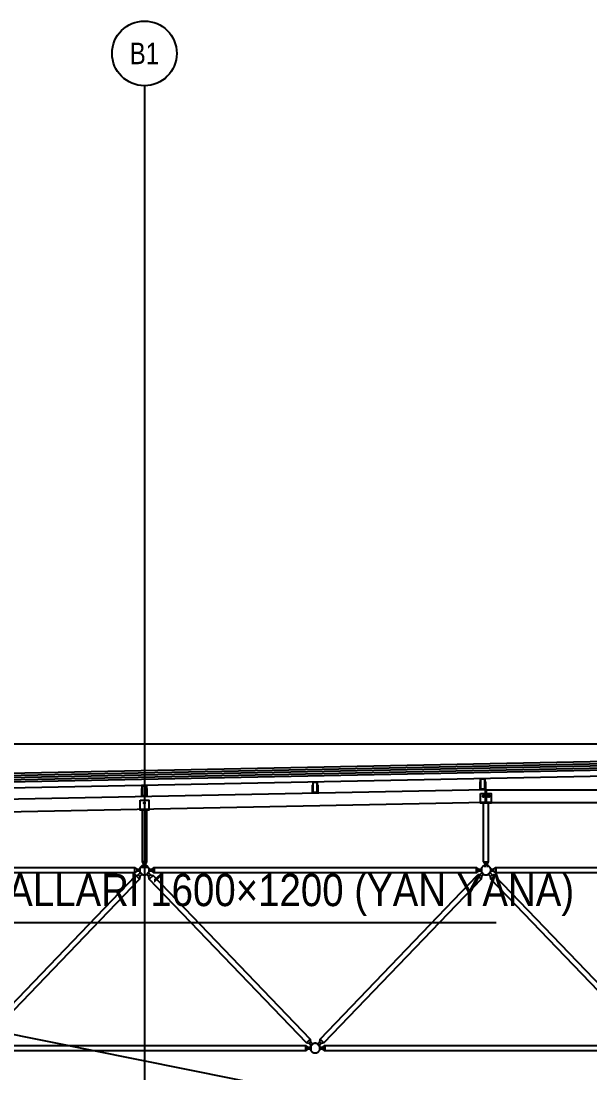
# Model space of a CAD drawing. Header units: centimetres. Extents: x 26200 to 152500, y -600 to 9300.
# Drawn here: x 132138 to 132665, y 5900 to 6875 of the extents above; entities that cross this region are included whole.
import ezdxf
from ezdxf.enums import TextEntityAlignment as Align

# ---------------------------------------------------------------- set-up
doc = ezdxf.new("R2010")
doc.units = ezdxf.units.CM
doc.layers.add('ROTAS-HAV-DETAY-YAZI', color=7, linetype='Continuous')
doc.layers.add('ROTAS-MIMARI-KESIT', color=8, linetype='Continuous')
doc.styles.add('ROTAS', font='arial.ttf')

msp = doc.modelspace()

# ---------------------------------------------------------------- linework, layer by layer
at = {"layer": 'ROTAS-HAV-DETAY-YAZI'}
for p, q in [((132608.08, 5840), (131613.14, 6040)), ((131613.14, 6040), (132578.25, 6040))]:
    msp.add_line(p, q, dxfattribs=at)
at = {"layer": 'ROTAS-MIMARI-KESIT'}
for p, q in [((132252.07, 6815.33), (132252.07, 5246.86)), ((129817.44, 6205.41), (135636.64, 6205.41))]:
    msp.add_line(p, q, dxfattribs=at)
for points in [[(132726.92, 6187.91), (129952, 6132.41)], [(132727, 6183.91), (129952, 6128.41)], [(132726.88, 6189.91), (129952.04, 6134.41)], [(132726.96, 6185.91), (129952.04, 6130.41)], [(132727.04, 6181.91), (129952.04, 6126.41)], [(132727.04, 6176.41), (129952.04, 6120.91)], [(132568.21, 6162.93), (130031.37, 6112.19)], [(132249.94, 6162.61), (132249.64, 6162.61)], [(132254.44, 6162.61), (132254.14, 6162.61)], [(132408.28, 6165.78), (132407.98, 6165.78)], [(132408.28, 6164.38), (132407.98, 6164.38)], [(132412.78, 6165.78), (132412.48, 6165.78)], [(132412.78, 6164.38), (132412.48, 6164.38)], [(132563.71, 6168.93), (132563.41, 6168.93)], [(132563.71, 6167.53), (132563.41, 6167.53)], [(132568.21, 6168.93), (132567.91, 6168.93)], [(132568.21, 6167.53), (132567.91, 6167.53)], [(132568.21, 6159.44), (132568.21, 6162.94)], [(132569.21, 6162.94), (132727.04, 6162.94)], [(132569.21, 6159.44), (132569.21, 6162.94)], [(132249.94, 6161.21), (132249.64, 6161.21)], [(132254.44, 6161.21), (132254.14, 6161.21)], [(132568.21, 6150.92), (132568.21, 6159.44)], [(132569.21, 6150.95), (132569.21, 6159.44)], [(132570.91, 6157.64), (132570.89, 6157.64), (132570.88, 6157.64), (132570.86, 6157.64), (132570.85, 6157.63), (132570.83, 6157.63), (132570.81, 6157.63), (132570.8, 6157.63), (132570.78, 6157.63), (132570.77, 6157.62), (132570.75, 6157.62), (132570.73, 6157.62), (132570.72, 6157.61), (132570.7, 6157.61), (132570.68, 6157.6), (132570.67, 6157.59), (132570.65, 6157.59), (132570.64, 6157.58), (132570.62, 6157.57), (132570.6, 6157.57), (132570.59, 6157.56), (132570.57, 6157.55), (132570.56, 6157.54), (132570.54, 6157.53), (132570.53, 6157.52), (132570.51, 6157.51), (132570.5, 6157.5), (132570.48, 6157.49), (132570.47, 6157.48), (132570.45, 6157.47), (132570.44, 6157.46), (132570.43, 6157.45), (132570.41, 6157.43), (132570.4, 6157.42), (132570.39, 6157.41), (132570.38, 6157.39), (132570.37, 6157.38), (132570.36, 6157.36), (132570.34, 6157.35), (132570.33, 6157.34), (132570.32, 6157.32), (132570.31, 6157.31), (132570.31, 6157.29), (132570.3, 6157.27), (132570.29, 6157.26), (132570.28, 6157.24), (132570.27, 6157.23), (132570.27, 6157.21), (132570.26, 6157.2), (132570.25, 6157.18), (132570.25, 6157.16), (132570.24, 6157.15), (132570.24, 6157.13), (132570.23, 6157.11), (132570.23, 6157.1), (132570.22, 6157.08), (132570.22, 6157.07), (132570.22, 6157.05), (132570.22, 6157.03), (132570.21, 6157.02), (132570.21, 6157), (132570.21, 6156.98), (132570.21, 6156.97), (132570.21, 6156.95), (132570.21, 6156.94), (132570.21, 6156.92), (132570.21, 6156.91), (132570.21, 6156.89), (132570.21, 6156.87), (132570.21, 6156.86), (132570.22, 6156.84), (132570.22, 6156.83), (132570.22, 6156.81), (132570.22, 6156.79), (132570.23, 6156.78), (132570.23, 6156.76), (132570.24, 6156.75), (132570.24, 6156.73), (132570.25, 6156.71), (132570.25, 6156.7), (132570.26, 6156.68), (132570.27, 6156.66), (132570.27, 6156.65), (132570.28, 6156.63), (132570.29, 6156.62), (132570.3, 6156.6), (132570.31, 6156.59), (132570.31, 6156.57), (132570.32, 6156.55), (132570.33, 6156.54), (132570.34, 6156.53), (132570.36, 6156.51), (132570.37, 6156.5), (132570.38, 6156.48), (132570.39, 6156.47), (132570.4, 6156.46), (132570.41, 6156.44), (132570.43, 6156.43), (132570.44, 6156.42), (132570.45, 6156.41), (132570.47, 6156.39), (132570.48, 6156.38), (132570.5, 6156.37), (132570.51, 6156.36), (132570.53, 6156.35), (132570.54, 6156.34), (132570.56, 6156.33), (132570.57, 6156.32), (132570.59, 6156.32), (132570.6, 6156.31), (132570.62, 6156.3), (132570.64, 6156.29), (132570.65, 6156.29), (132570.67, 6156.28), (132570.68, 6156.28), (132570.7, 6156.27), (132570.72, 6156.26), (132570.73, 6156.26), (132570.75, 6156.26), (132570.77, 6156.25), (132570.78, 6156.25), (132570.8, 6156.25), (132570.81, 6156.24), (132570.83, 6156.24), (132570.85, 6156.24), (132570.86, 6156.24), (132570.88, 6156.24), (132570.89, 6156.24), (132570.91, 6156.24)], [(132570.91, 6157.64), (132571.51, 6157.64)], [(132571.51, 6156.24), (132570.91, 6156.24)], [(132571.51, 6156.24), (132571.53, 6156.24), (132571.54, 6156.24), (132571.56, 6156.24), (132571.57, 6156.24), (132571.59, 6156.24), (132571.6, 6156.24), (132571.62, 6156.25), (132571.64, 6156.25), (132571.65, 6156.25), (132571.67, 6156.26), (132571.69, 6156.26), (132571.7, 6156.26), (132571.72, 6156.27), (132571.74, 6156.28), (132571.75, 6156.28), (132571.77, 6156.29), (132571.78, 6156.29), (132571.8, 6156.3), (132571.82, 6156.31), (132571.83, 6156.32), (132571.85, 6156.32), (132571.86, 6156.33), (132571.88, 6156.34), (132571.89, 6156.35), (132571.91, 6156.36), (132571.92, 6156.37), (132571.94, 6156.38), (132571.95, 6156.39), (132571.96, 6156.41), (132571.98, 6156.42), (132571.99, 6156.43), (132572, 6156.44), (132572.02, 6156.46), (132572.03, 6156.47), (132572.04, 6156.48), (132572.05, 6156.5), (132572.06, 6156.51), (132572.08, 6156.53), (132572.09, 6156.54), (132572.1, 6156.55), (132572.11, 6156.57), (132572.11, 6156.59), (132572.12, 6156.6), (132572.13, 6156.62), (132572.14, 6156.63), (132572.15, 6156.65), (132572.15, 6156.66), (132572.16, 6156.68), (132572.17, 6156.7), (132572.17, 6156.71), (132572.18, 6156.73), (132572.18, 6156.75), (132572.19, 6156.76), (132572.19, 6156.78), (132572.19, 6156.79), (132572.2, 6156.81), (132572.2, 6156.83), (132572.2, 6156.84), (132572.21, 6156.86), (132572.21, 6156.87), (132572.21, 6156.89), (132572.21, 6156.91), (132572.21, 6156.92), (132572.21, 6156.94), (132572.21, 6156.95), (132572.21, 6156.97), (132572.21, 6156.98), (132572.21, 6157), (132572.21, 6157.02), (132572.2, 6157.03), (132572.2, 6157.05), (132572.2, 6157.07), (132572.19, 6157.08), (132572.19, 6157.1), (132572.19, 6157.11), (132572.18, 6157.13), (132572.18, 6157.15), (132572.17, 6157.16), (132572.17, 6157.18), (132572.16, 6157.2), (132572.15, 6157.21), (132572.15, 6157.23), (132572.14, 6157.24), (132572.13, 6157.26), (132572.12, 6157.27), (132572.11, 6157.29), (132572.11, 6157.31), (132572.1, 6157.32), (132572.09, 6157.34), (132572.08, 6157.35), (132572.06, 6157.36), (132572.05, 6157.38), (132572.04, 6157.39), (132572.03, 6157.41), (132572.02, 6157.42), (132572, 6157.43), (132571.99, 6157.45), (132571.98, 6157.46), (132571.96, 6157.47), (132571.95, 6157.48), (132571.94, 6157.49), (132571.92, 6157.5), (132571.91, 6157.51), (132571.89, 6157.52), (132571.88, 6157.53), (132571.86, 6157.54), (132571.85, 6157.55), (132571.83, 6157.56), (132571.82, 6157.57), (132571.8, 6157.57), (132571.78, 6157.58), (132571.77, 6157.59), (132571.75, 6157.59), (132571.74, 6157.6), (132571.72, 6157.61), (132571.7, 6157.61), (132571.69, 6157.62), (132571.67, 6157.62), (132571.65, 6157.62), (132571.64, 6157.63), (132571.62, 6157.63), (132571.6, 6157.63), (132571.59, 6157.63), (132571.57, 6157.63), (132571.56, 6157.64), (132571.54, 6157.64), (132571.53, 6157.64), (132571.51, 6157.64)], [(132568.21, 6150.93), (130031.37, 6100.19)], [(132256.04, 6144.6), (132248.04, 6144.6)], [(132249.92, 6144.1), (132249.92, 6096.11)], [(132254.16, 6096.11), (132254.16, 6144.1)], [(132573.71, 6150.94), (132563.71, 6150.94)], [(132566.59, 6096.11), (132566.59, 6150.44)], [(132569.21, 6150.94), (132727.04, 6150.94)], [(132570.83, 6150.44), (132570.83, 6096.11)], [(132249.92, 6096.11), (132251.04, 6094.11)], [(132254.16, 6096.11), (132249.92, 6096.11)], [(132251.04, 6094.11), (132251.04, 6091.11)], [(132253.04, 6094.11), (132251.04, 6094.11)], [(132253.04, 6094.11), (132254.16, 6096.11)], [(132253.04, 6094.11), (132253.04, 6091.11)], [(132567.71, 6094.11), (132566.59, 6096.11)], [(132566.59, 6096.11), (132570.83, 6096.11)], [(132567.71, 6094.11), (132567.71, 6091.11)], [(132567.71, 6094.11), (132569.71, 6094.11)], [(132570.83, 6096.11), (132569.71, 6094.11)], [(132569.71, 6094.11), (132569.71, 6091.11)], [(131939.48, 6089.41), (131942.48, 6089.41), (131944.48, 6090.82), (132242.94, 6090.82), (132244.94, 6089.41), (132247.94, 6089.41)], [(132247.94, 6087.41), (132244.94, 6087.41), (132242.94, 6085.99), (131944.48, 6085.99), (131942.48, 6087.41), (131939.48, 6087.41)], [(132242.94, 6090.82), (132242.94, 6085.99)], [(132244, 6083.52), (132247.49, 6080.17)], [(132244.94, 6089.41), (132244.94, 6087.41)], [(132246.41, 6083.98), (132247.85, 6082.59)], [(132247.87, 6086.73), (132250.54, 6084.17)], [(132247.94, 6090.26), (132247.94, 6086.55)], [(132248.44, 6091.11), (132255.64, 6091.11)], [(132256.22, 6086.73), (132253.54, 6084.17)], [(132256.14, 6089.41), (132259.14, 6089.41), (132261.14, 6090.82), (132559.61, 6090.82), (132561.61, 6089.41), (132564.61, 6089.41)], [(132256.14, 6090.26), (132256.14, 6086.55)], [(132564.61, 6087.41), (132561.61, 6087.41), (132559.61, 6085.99), (132261.14, 6085.99), (132259.14, 6087.41), (132256.14, 6087.41)], [(132257.68, 6083.98), (132256.24, 6082.59)], [(132260.09, 6083.52), (132256.6, 6080.17)], [(132259.14, 6089.41), (132259.14, 6087.41)], [(132261.14, 6090.82), (132261.14, 6085.99)], [(132566.59, 6084.76), (132564.52, 6082.59), (132564.15, 6080.17), (132418.42, 5928.3), (132416.01, 5927.84), (132413.94, 5925.67), (132412.49, 5927.06), (132414.57, 5929.22), (132414.93, 5931.65), (132560.67, 6083.52), (132563.07, 6083.98), (132565.15, 6086.14)], [(132559.61, 6090.82), (132559.61, 6085.99)], [(132560.67, 6083.52), (132564.15, 6080.17)], [(132561.61, 6089.41), (132561.61, 6087.41)], [(132563.07, 6083.98), (132564.52, 6082.59)], [(132564.53, 6086.73), (132567.21, 6084.17)], [(132564.61, 6090.26), (132564.61, 6086.55)], [(132572.89, 6086.73), (132570.21, 6084.17)], [(132572.81, 6089.41), (132575.81, 6089.41), (132577.81, 6090.82), (132876.28, 6090.82), (132878.28, 6089.41), (132881.28, 6089.41)], [(132572.81, 6090.26), (132572.81, 6086.55)], [(132881.28, 6087.41), (132878.28, 6087.41), (132876.28, 6085.99), (132577.81, 6085.99), (132575.81, 6087.41), (132572.81, 6087.41)], [(132574.35, 6083.98), (132572.9, 6082.59)], [(132576.75, 6083.52), (132573.27, 6080.17)], [(132575.81, 6089.41), (132575.81, 6087.41)], [(132577.81, 6090.82), (132577.81, 6085.99)], [(132405.82, 5931.65), (132402.33, 5928.3)], [(132406.18, 5929.22), (132404.74, 5927.84)], [(132408.88, 5927.65), (132406.2, 5925.08)], [(132411.88, 5927.65), (132414.55, 5925.08)], [(132414.57, 5929.22), (132416.01, 5927.84)], [(132414.93, 5931.65), (132418.42, 5928.3)], [(132097.81, 5924.41), (132100.81, 5924.41), (132102.81, 5925.82), (132401.28, 5925.82), (132403.28, 5924.41), (132406.28, 5924.41)], [(132406.28, 5922.41), (132403.28, 5922.41), (132401.28, 5920.99), (132102.81, 5920.99), (132100.81, 5922.41), (132097.81, 5922.41)], [(132401.28, 5925.82), (132401.28, 5920.99)], [(132403.28, 5924.41), (132403.28, 5922.41)], [(132406.28, 5925.26), (132406.28, 5921.55)], [(132414.48, 5924.41), (132417.48, 5924.41), (132419.48, 5925.82), (132717.94, 5925.82), (132719.94, 5924.41), (132722.94, 5924.41)], [(132414.48, 5925.26), (132414.48, 5921.55)], [(132722.94, 5922.41), (132719.94, 5922.41), (132717.94, 5920.99), (132419.48, 5920.99), (132417.48, 5922.41), (132414.48, 5922.41)], [(132417.48, 5924.41), (132417.48, 5922.41)], [(132419.48, 5925.82), (132419.48, 5920.99)]]:
    msp.add_lwpolyline(points, dxfattribs=at)
for points in [[(132567.81, 6163.23), (132563.81, 6163.23), (132563.81, 6173.23), (132567.81, 6173.23)], [(132567.51, 6163.53), (132564.11, 6163.53), (132564.11, 6172.93), (132567.51, 6172.93)], [(132249.94, 6156.91), (132254.14, 6156.91), (132254.14, 6163.91), (132254.44, 6163.91), (132254.44, 6156.61), (132249.64, 6156.61), (132249.64, 6163.91), (132249.94, 6163.91)], [(132254.04, 6156.91), (132250.04, 6156.91), (132250.04, 6166.91), (132254.04, 6166.91)], [(132253.74, 6157.21), (132250.34, 6157.21), (132250.34, 6166.61), (132253.74, 6166.61)], [(132408.28, 6160.08), (132412.48, 6160.08), (132412.48, 6167.08), (132412.78, 6167.08), (132412.78, 6159.78), (132407.98, 6159.78), (132407.98, 6167.08), (132408.28, 6167.08)], [(132412.38, 6160.08), (132408.38, 6160.08), (132408.38, 6170.08), (132412.38, 6170.08)], [(132412.08, 6160.38), (132408.68, 6160.38), (132408.68, 6169.78), (132412.08, 6169.78)], [(132563.71, 6163.23), (132567.91, 6163.23), (132567.91, 6170.23), (132568.21, 6170.23), (132568.21, 6162.93), (132563.41, 6162.93), (132563.41, 6170.23), (132563.71, 6170.23)], [(132248.04, 6153.1), (132256.04, 6153.1), (132256.04, 6144.1), (132248.04, 6144.1)], [(132563.71, 6159.44), (132573.71, 6159.44), (132573.71, 6150.44), (132563.71, 6150.44)], [(132566.91, 6156.94), (132566.91, 6156.95), (132566.91, 6156.97), (132566.91, 6156.98), (132566.91, 6157), (132566.91, 6157.02), (132566.9, 6157.03), (132566.9, 6157.05), (132566.9, 6157.07), (132566.89, 6157.08), (132566.89, 6157.1), (132566.89, 6157.11), (132566.88, 6157.13), (132566.88, 6157.15), (132566.87, 6157.16), (132566.87, 6157.18), (132566.86, 6157.2), (132566.85, 6157.21), (132566.85, 6157.23), (132566.84, 6157.24), (132566.83, 6157.26), (132566.82, 6157.27), (132566.81, 6157.29), (132566.81, 6157.31), (132566.8, 6157.32), (132566.79, 6157.34), (132566.78, 6157.35), (132566.76, 6157.36), (132566.75, 6157.38), (132566.74, 6157.39), (132566.73, 6157.41), (132566.72, 6157.42), (132566.7, 6157.43), (132566.69, 6157.45), (132566.68, 6157.46), (132566.66, 6157.47), (132566.65, 6157.48), (132566.64, 6157.49), (132566.62, 6157.5), (132566.61, 6157.51), (132566.59, 6157.52), (132566.58, 6157.53), (132566.56, 6157.54), (132566.55, 6157.55), (132566.53, 6157.56), (132566.52, 6157.57), (132566.5, 6157.57), (132566.48, 6157.58), (132566.47, 6157.59), (132566.45, 6157.59), (132566.44, 6157.6), (132566.42, 6157.61), (132566.4, 6157.61), (132566.39, 6157.62), (132566.37, 6157.62), (132566.35, 6157.62), (132566.34, 6157.63), (132566.32, 6157.63), (132566.3, 6157.63), (132566.29, 6157.63), (132566.27, 6157.63), (132566.26, 6157.64), (132566.24, 6157.64), (132566.23, 6157.64), (132566.21, 6157.64), (132566.19, 6157.64), (132566.18, 6157.64), (132566.16, 6157.64), (132566.15, 6157.63), (132566.13, 6157.63), (132566.11, 6157.63), (132566.1, 6157.63), (132566.08, 6157.63), (132566.07, 6157.62), (132566.05, 6157.62), (132566.03, 6157.62), (132566.02, 6157.61), (132566, 6157.61), (132565.98, 6157.6), (132565.97, 6157.59), (132565.95, 6157.59), (132565.94, 6157.58), (132565.92, 6157.57), (132565.9, 6157.57), (132565.89, 6157.56), (132565.87, 6157.55), (132565.86, 6157.54), (132565.84, 6157.53), (132565.83, 6157.52), (132565.81, 6157.51), (132565.8, 6157.5), (132565.78, 6157.49), (132565.77, 6157.48), (132565.75, 6157.47), (132565.74, 6157.46), (132565.73, 6157.45), (132565.71, 6157.43), (132565.7, 6157.42), (132565.69, 6157.41), (132565.68, 6157.39), (132565.67, 6157.38), (132565.66, 6157.36), (132565.64, 6157.35), (132565.63, 6157.34), (132565.62, 6157.32), (132565.61, 6157.31), (132565.61, 6157.29), (132565.6, 6157.27), (132565.59, 6157.26), (132565.58, 6157.24), (132565.57, 6157.23), (132565.57, 6157.21), (132565.56, 6157.2), (132565.55, 6157.18), (132565.55, 6157.16), (132565.54, 6157.15), (132565.54, 6157.13), (132565.53, 6157.11), (132565.53, 6157.1), (132565.52, 6157.08), (132565.52, 6157.07), (132565.52, 6157.05), (132565.52, 6157.03), (132565.51, 6157.02), (132565.51, 6157), (132565.51, 6156.98), (132565.51, 6156.97), (132565.51, 6156.95), (132565.51, 6156.94), (132565.51, 6156.92), (132565.51, 6156.91), (132565.51, 6156.89), (132565.51, 6156.87), (132565.51, 6156.86), (132565.52, 6156.84), (132565.52, 6156.83), (132565.52, 6156.81), (132565.52, 6156.79), (132565.53, 6156.78), (132565.53, 6156.76), (132565.54, 6156.75), (132565.54, 6156.73), (132565.55, 6156.71), (132565.55, 6156.7), (132565.56, 6156.68), (132565.57, 6156.66), (132565.57, 6156.65), (132565.58, 6156.63), (132565.59, 6156.62), (132565.6, 6156.6), (132565.61, 6156.59), (132565.61, 6156.57), (132565.62, 6156.55), (132565.63, 6156.54), (132565.64, 6156.53), (132565.66, 6156.51), (132565.67, 6156.5), (132565.68, 6156.48), (132565.69, 6156.47), (132565.7, 6156.46), (132565.71, 6156.44), (132565.73, 6156.43), (132565.74, 6156.42), (132565.75, 6156.41), (132565.77, 6156.39), (132565.78, 6156.38), (132565.8, 6156.37), (132565.81, 6156.36), (132565.83, 6156.35), (132565.84, 6156.34), (132565.86, 6156.33), (132565.87, 6156.32), (132565.89, 6156.32), (132565.9, 6156.31), (132565.92, 6156.3), (132565.94, 6156.29), (132565.95, 6156.29), (132565.97, 6156.28), (132565.98, 6156.28), (132566, 6156.27), (132566.02, 6156.26), (132566.03, 6156.26), (132566.05, 6156.26), (132566.07, 6156.25), (132566.08, 6156.25), (132566.1, 6156.25), (132566.11, 6156.24), (132566.13, 6156.24), (132566.15, 6156.24), (132566.16, 6156.24), (132566.18, 6156.24), (132566.19, 6156.24), (132566.21, 6156.24), (132566.23, 6156.24), (132566.24, 6156.24), (132566.26, 6156.24), (132566.27, 6156.24), (132566.29, 6156.24), (132566.3, 6156.24), (132566.32, 6156.25), (132566.34, 6156.25), (132566.35, 6156.25), (132566.37, 6156.26), (132566.39, 6156.26), (132566.4, 6156.26), (132566.42, 6156.27), (132566.44, 6156.28), (132566.45, 6156.28), (132566.47, 6156.29), (132566.48, 6156.29), (132566.5, 6156.3), (132566.52, 6156.31), (132566.53, 6156.32), (132566.55, 6156.32), (132566.56, 6156.33), (132566.58, 6156.34), (132566.59, 6156.35), (132566.61, 6156.36), (132566.62, 6156.37), (132566.64, 6156.38), (132566.65, 6156.39), (132566.66, 6156.41), (132566.68, 6156.42), (132566.69, 6156.43), (132566.7, 6156.44), (132566.72, 6156.46), (132566.73, 6156.47), (132566.74, 6156.48), (132566.75, 6156.5), (132566.76, 6156.51), (132566.78, 6156.53), (132566.79, 6156.54), (132566.8, 6156.55), (132566.81, 6156.57), (132566.81, 6156.59), (132566.82, 6156.6), (132566.83, 6156.62), (132566.84, 6156.63), (132566.85, 6156.65), (132566.85, 6156.66), (132566.86, 6156.68), (132566.87, 6156.7), (132566.87, 6156.71), (132566.88, 6156.73), (132566.88, 6156.75), (132566.89, 6156.76), (132566.89, 6156.78), (132566.89, 6156.79), (132566.9, 6156.81), (132566.9, 6156.83), (132566.9, 6156.84), (132566.91, 6156.86), (132566.91, 6156.87), (132566.91, 6156.89), (132566.91, 6156.91), (132566.91, 6156.92)], [(132252.74, 6150.6), (132252.74, 6150.62), (132252.74, 6150.64), (132252.74, 6150.65), (132252.74, 6150.67), (132252.74, 6150.68), (132252.74, 6150.7), (132252.73, 6150.72), (132252.73, 6150.73), (132252.73, 6150.75), (132252.72, 6150.76), (132252.72, 6150.78), (132252.72, 6150.8), (132252.71, 6150.81), (132252.71, 6150.83), (132252.7, 6150.85), (132252.69, 6150.86), (132252.69, 6150.88), (132252.68, 6150.89), (132252.67, 6150.91), (132252.67, 6150.93), (132252.66, 6150.94), (132252.65, 6150.96), (132252.64, 6150.97), (132252.63, 6150.99), (132252.62, 6151), (132252.61, 6151.02), (132252.6, 6151.03), (132252.59, 6151.05), (132252.58, 6151.06), (132252.56, 6151.07), (132252.55, 6151.09), (132252.54, 6151.1), (132252.53, 6151.11), (132252.51, 6151.12), (132252.5, 6151.14), (132252.48, 6151.15), (132252.47, 6151.16), (132252.46, 6151.17), (132252.44, 6151.18), (132252.43, 6151.19), (132252.41, 6151.2), (132252.4, 6151.21), (132252.38, 6151.22), (132252.36, 6151.23), (132252.35, 6151.23), (132252.33, 6151.24), (132252.32, 6151.25), (132252.3, 6151.26), (132252.28, 6151.26), (132252.27, 6151.27), (132252.25, 6151.27), (132252.24, 6151.28), (132252.22, 6151.28), (132252.2, 6151.29), (132252.19, 6151.29), (132252.17, 6151.29), (132252.15, 6151.3), (132252.14, 6151.3), (132252.12, 6151.3), (132252.11, 6151.3), (132252.09, 6151.3), (132252.07, 6151.3), (132252.06, 6151.3), (132252.04, 6151.3), (132252.03, 6151.3), (132252.01, 6151.3), (132252, 6151.3), (132251.98, 6151.3), (132251.96, 6151.3), (132251.95, 6151.3), (132251.93, 6151.3), (132251.92, 6151.29), (132251.9, 6151.29), (132251.88, 6151.29), (132251.87, 6151.28), (132251.85, 6151.28), (132251.83, 6151.27), (132251.82, 6151.27), (132251.8, 6151.26), (132251.79, 6151.26), (132251.77, 6151.25), (132251.75, 6151.24), (132251.74, 6151.23), (132251.72, 6151.23), (132251.71, 6151.22), (132251.69, 6151.21), (132251.68, 6151.2), (132251.66, 6151.19), (132251.65, 6151.18), (132251.63, 6151.17), (132251.62, 6151.16), (132251.6, 6151.15), (132251.59, 6151.14), (132251.57, 6151.12), (132251.56, 6151.11), (132251.55, 6151.1), (132251.54, 6151.09), (132251.52, 6151.07), (132251.51, 6151.06), (132251.5, 6151.05), (132251.49, 6151.03), (132251.48, 6151.02), (132251.47, 6151), (132251.46, 6150.99), (132251.45, 6150.97), (132251.44, 6150.96), (132251.43, 6150.94), (132251.42, 6150.93), (132251.41, 6150.91), (132251.41, 6150.89), (132251.4, 6150.88), (132251.39, 6150.86), (132251.39, 6150.85), (132251.38, 6150.83), (132251.38, 6150.81), (132251.37, 6150.8), (132251.37, 6150.78), (132251.36, 6150.76), (132251.36, 6150.75), (132251.35, 6150.73), (132251.35, 6150.72), (132251.35, 6150.7), (132251.35, 6150.68), (132251.35, 6150.67), (132251.34, 6150.65), (132251.34, 6150.64), (132251.34, 6150.62), (132251.34, 6150.6), (132251.34, 6150.59), (132251.34, 6150.57), (132251.34, 6150.56), (132251.35, 6150.54), (132251.35, 6150.53), (132251.35, 6150.51), (132251.35, 6150.49), (132251.35, 6150.48), (132251.36, 6150.46), (132251.36, 6150.44), (132251.37, 6150.43), (132251.37, 6150.41), (132251.38, 6150.4), (132251.38, 6150.38), (132251.39, 6150.36), (132251.39, 6150.35), (132251.4, 6150.33), (132251.41, 6150.31), (132251.41, 6150.3), (132251.42, 6150.28), (132251.43, 6150.27), (132251.44, 6150.25), (132251.45, 6150.24), (132251.46, 6150.22), (132251.47, 6150.21), (132251.48, 6150.19), (132251.49, 6150.18), (132251.5, 6150.16), (132251.51, 6150.15), (132251.52, 6150.14), (132251.54, 6150.12), (132251.55, 6150.11), (132251.56, 6150.1), (132251.57, 6150.08), (132251.59, 6150.07), (132251.6, 6150.06), (132251.62, 6150.05), (132251.63, 6150.04), (132251.65, 6150.03), (132251.66, 6150.02), (132251.68, 6150.01), (132251.69, 6150), (132251.71, 6149.99), (132251.72, 6149.98), (132251.74, 6149.97), (132251.75, 6149.97), (132251.77, 6149.96), (132251.79, 6149.95), (132251.8, 6149.95), (132251.82, 6149.94), (132251.83, 6149.94), (132251.85, 6149.93), (132251.87, 6149.93), (132251.88, 6149.92), (132251.9, 6149.92), (132251.92, 6149.92), (132251.93, 6149.91), (132251.95, 6149.91), (132251.96, 6149.91), (132251.98, 6149.91), (132252, 6149.91), (132252.01, 6149.91), (132252.03, 6149.9), (132252.04, 6149.9), (132252.06, 6149.9), (132252.07, 6149.91), (132252.09, 6149.91), (132252.11, 6149.91), (132252.12, 6149.91), (132252.14, 6149.91), (132252.15, 6149.91), (132252.17, 6149.92), (132252.19, 6149.92), (132252.2, 6149.92), (132252.22, 6149.93), (132252.24, 6149.93), (132252.25, 6149.94), (132252.27, 6149.94), (132252.28, 6149.95), (132252.3, 6149.95), (132252.32, 6149.96), (132252.33, 6149.97), (132252.35, 6149.97), (132252.36, 6149.98), (132252.38, 6149.99), (132252.4, 6150), (132252.41, 6150.01), (132252.43, 6150.02), (132252.44, 6150.03), (132252.46, 6150.04), (132252.47, 6150.05), (132252.48, 6150.06), (132252.5, 6150.07), (132252.51, 6150.08), (132252.53, 6150.1), (132252.54, 6150.11), (132252.55, 6150.12), (132252.56, 6150.14), (132252.58, 6150.15), (132252.59, 6150.16), (132252.6, 6150.18), (132252.61, 6150.19), (132252.62, 6150.21), (132252.63, 6150.22), (132252.64, 6150.24), (132252.65, 6150.25), (132252.66, 6150.27), (132252.67, 6150.28), (132252.67, 6150.3), (132252.68, 6150.31), (132252.69, 6150.33), (132252.69, 6150.35), (132252.7, 6150.36), (132252.71, 6150.38), (132252.71, 6150.4), (132252.72, 6150.41), (132252.72, 6150.43), (132252.72, 6150.44), (132252.73, 6150.46), (132252.73, 6150.48), (132252.73, 6150.49), (132252.74, 6150.51), (132252.74, 6150.53), (132252.74, 6150.54), (132252.74, 6150.56), (132252.74, 6150.57), (132252.74, 6150.59)], [(132095.83, 5927.06), (132097.9, 5929.22), (132098.27, 5931.65), (132244, 6083.52), (132246.41, 6083.98), (132248.48, 6086.14), (132249.93, 6084.76), (132247.85, 6082.59), (132247.49, 6080.17), (132101.75, 5928.3), (132099.35, 5927.84), (132097.27, 5925.67)], [(132256.54, 6088.41), (132256.54, 6088.51), (132256.54, 6088.61), (132256.53, 6088.71), (132256.53, 6088.81), (132256.51, 6088.92), (132256.5, 6089.02), (132256.49, 6089.12), (132256.47, 6089.23), (132256.45, 6089.33), (132256.42, 6089.44), (132256.4, 6089.54), (132256.37, 6089.65), (132256.34, 6089.75), (132256.3, 6089.86), (132256.27, 6089.96), (132256.23, 6090.07), (132256.18, 6090.17), (132256.14, 6090.27), (132256.09, 6090.37), (132256.04, 6090.48), (132255.99, 6090.58), (132255.93, 6090.68), (132255.87, 6090.77), (132255.81, 6090.87), (132255.75, 6090.97), (132255.68, 6091.06), (132255.61, 6091.15), (132255.54, 6091.25), (132255.46, 6091.33), (132255.39, 6091.42), (132255.31, 6091.51), (132255.23, 6091.59), (132255.14, 6091.67), (132255.06, 6091.75), (132254.97, 6091.83), (132254.88, 6091.9), (132254.79, 6091.97), (132254.7, 6092.04), (132254.6, 6092.11), (132254.51, 6092.18), (132254.41, 6092.24), (132254.31, 6092.3), (132254.21, 6092.35), (132254.11, 6092.41), (132254.01, 6092.46), (132253.91, 6092.51), (132253.8, 6092.55), (132253.7, 6092.59), (132253.6, 6092.63), (132253.49, 6092.67), (132253.39, 6092.7), (132253.28, 6092.74), (132253.18, 6092.76), (132253.07, 6092.79), (132252.97, 6092.81), (132252.86, 6092.83), (132252.76, 6092.85), (132252.65, 6092.87), (132252.55, 6092.88), (132252.45, 6092.89), (132252.35, 6092.9), (132252.24, 6092.9), (132252.14, 6092.91), (132252.04, 6092.91), (132251.94, 6092.91), (132251.84, 6092.9), (132251.74, 6092.9), (132251.64, 6092.89), (132251.54, 6092.88), (132251.43, 6092.87), (132251.33, 6092.85), (132251.22, 6092.83), (132251.12, 6092.81), (132251.01, 6092.79), (132250.91, 6092.76), (132250.8, 6092.74), (132250.7, 6092.7), (132250.6, 6092.67), (132250.49, 6092.63), (132250.39, 6092.59), (132250.28, 6092.55), (132250.18, 6092.51), (132250.08, 6092.46), (132249.98, 6092.41), (132249.88, 6092.35), (132249.78, 6092.3), (132249.68, 6092.24), (132249.58, 6092.18), (132249.48, 6092.11), (132249.39, 6092.04), (132249.3, 6091.97), (132249.21, 6091.9), (132249.12, 6091.83), (132249.03, 6091.75), (132248.94, 6091.67), (132248.86, 6091.59), (132248.78, 6091.51), (132248.7, 6091.42), (132248.62, 6091.33), (132248.55, 6091.25), (132248.48, 6091.15), (132248.41, 6091.06), (132248.34, 6090.97), (132248.28, 6090.87), (132248.21, 6090.77), (132248.16, 6090.68), (132248.1, 6090.58), (132248.05, 6090.48), (132248, 6090.37), (132247.95, 6090.27), (132247.9, 6090.17), (132247.86, 6090.07), (132247.82, 6089.96), (132247.78, 6089.86), (132247.75, 6089.75), (132247.72, 6089.65), (132247.69, 6089.54), (132247.66, 6089.44), (132247.64, 6089.33), (132247.62, 6089.23), (132247.6, 6089.12), (132247.58, 6089.02), (132247.57, 6088.92), (132247.56, 6088.81), (132247.55, 6088.71), (132247.55, 6088.61), (132247.54, 6088.51), (132247.54, 6088.41), (132247.54, 6088.31), (132247.55, 6088.21), (132247.55, 6088.11), (132247.56, 6088), (132247.57, 6087.9), (132247.58, 6087.8), (132247.6, 6087.69), (132247.62, 6087.59), (132247.64, 6087.49), (132247.66, 6087.38), (132247.69, 6087.28), (132247.72, 6087.17), (132247.75, 6087.07), (132247.78, 6086.96), (132247.82, 6086.86), (132247.86, 6086.75), (132247.9, 6086.65), (132247.95, 6086.55), (132248, 6086.44), (132248.05, 6086.34), (132248.1, 6086.24), (132248.16, 6086.14), (132248.21, 6086.04), (132248.28, 6085.95), (132248.34, 6085.85), (132248.41, 6085.76), (132248.48, 6085.66), (132248.55, 6085.57), (132248.62, 6085.48), (132248.7, 6085.4), (132248.78, 6085.31), (132248.86, 6085.23), (132248.94, 6085.15), (132249.03, 6085.07), (132249.12, 6084.99), (132249.21, 6084.92), (132249.3, 6084.84), (132249.39, 6084.77), (132249.48, 6084.71), (132249.58, 6084.64), (132249.68, 6084.58), (132249.78, 6084.52), (132249.88, 6084.47), (132249.98, 6084.41), (132250.08, 6084.36), (132250.18, 6084.31), (132250.28, 6084.27), (132250.39, 6084.22), (132250.49, 6084.19), (132250.6, 6084.15), (132250.7, 6084.11), (132250.8, 6084.08), (132250.91, 6084.05), (132251.01, 6084.03), (132251.12, 6084), (132251.22, 6083.98), (132251.33, 6083.97), (132251.43, 6083.95), (132251.54, 6083.94), (132251.64, 6083.93), (132251.74, 6083.92), (132251.84, 6083.91), (132251.94, 6083.91), (132252.04, 6083.91), (132252.14, 6083.91), (132252.24, 6083.91), (132252.35, 6083.92), (132252.45, 6083.93), (132252.55, 6083.94), (132252.65, 6083.95), (132252.76, 6083.97), (132252.86, 6083.98), (132252.97, 6084), (132253.07, 6084.03), (132253.18, 6084.05), (132253.28, 6084.08), (132253.39, 6084.11), (132253.49, 6084.15), (132253.6, 6084.19), (132253.7, 6084.22), (132253.8, 6084.27), (132253.91, 6084.31), (132254.01, 6084.36), (132254.11, 6084.41), (132254.21, 6084.47), (132254.31, 6084.52), (132254.41, 6084.58), (132254.51, 6084.64), (132254.6, 6084.71), (132254.7, 6084.77), (132254.79, 6084.84), (132254.88, 6084.92), (132254.97, 6084.99), (132255.06, 6085.07), (132255.14, 6085.15), (132255.23, 6085.23), (132255.31, 6085.31), (132255.39, 6085.4), (132255.46, 6085.48), (132255.54, 6085.57), (132255.61, 6085.66), (132255.68, 6085.76), (132255.75, 6085.85), (132255.81, 6085.95), (132255.87, 6086.04), (132255.93, 6086.14), (132255.99, 6086.24), (132256.04, 6086.34), (132256.09, 6086.44), (132256.14, 6086.55), (132256.18, 6086.65), (132256.23, 6086.75), (132256.27, 6086.86), (132256.3, 6086.96), (132256.34, 6087.07), (132256.37, 6087.17), (132256.4, 6087.28), (132256.42, 6087.38), (132256.45, 6087.49), (132256.47, 6087.59), (132256.49, 6087.69), (132256.5, 6087.8), (132256.51, 6087.9), (132256.53, 6088), (132256.53, 6088.11), (132256.54, 6088.21), (132256.54, 6088.31)], [(132255.6, 6086.14), (132257.68, 6083.98), (132260.09, 6083.52), (132405.82, 5931.65), (132406.18, 5929.22), (132408.26, 5927.06), (132406.82, 5925.67), (132404.74, 5927.84), (132402.33, 5928.3), (132256.6, 6080.17), (132256.24, 6082.59), (132254.16, 6084.76)], [(132573.21, 6088.41), (132573.21, 6088.51), (132573.21, 6088.61), (132573.2, 6088.71), (132573.19, 6088.81), (132573.18, 6088.92), (132573.17, 6089.02), (132573.15, 6089.12), (132573.13, 6089.23), (132573.11, 6089.33), (132573.09, 6089.44), (132573.06, 6089.54), (132573.04, 6089.65), (132573, 6089.75), (132572.97, 6089.86), (132572.93, 6089.96), (132572.89, 6090.07), (132572.85, 6090.17), (132572.81, 6090.27), (132572.76, 6090.37), (132572.71, 6090.48), (132572.65, 6090.58), (132572.6, 6090.68), (132572.54, 6090.77), (132572.48, 6090.87), (132572.41, 6090.97), (132572.34, 6091.06), (132572.28, 6091.15), (132572.2, 6091.25), (132572.13, 6091.33), (132572.05, 6091.42), (132571.97, 6091.51), (132571.89, 6091.59), (132571.81, 6091.67), (132571.72, 6091.75), (132571.64, 6091.83), (132571.55, 6091.9), (132571.46, 6091.97), (132571.36, 6092.04), (132571.27, 6092.11), (132571.17, 6092.18), (132571.08, 6092.24), (132570.98, 6092.3), (132570.88, 6092.35), (132570.78, 6092.41), (132570.68, 6092.46), (132570.57, 6092.51), (132570.47, 6092.55), (132570.37, 6092.59), (132570.26, 6092.63), (132570.16, 6092.67), (132570.05, 6092.7), (132569.95, 6092.74), (132569.84, 6092.76), (132569.74, 6092.79), (132569.63, 6092.81), (132569.53, 6092.83), (132569.42, 6092.85), (132569.32, 6092.87), (132569.22, 6092.88), (132569.11, 6092.89), (132569.01, 6092.9), (132568.91, 6092.9), (132568.81, 6092.91), (132568.71, 6092.91), (132568.61, 6092.91), (132568.51, 6092.9), (132568.41, 6092.9), (132568.31, 6092.89), (132568.2, 6092.88), (132568.1, 6092.87), (132568, 6092.85), (132567.89, 6092.83), (132567.79, 6092.81), (132567.68, 6092.79), (132567.58, 6092.76), (132567.47, 6092.74), (132567.37, 6092.7), (132567.26, 6092.67), (132567.16, 6092.63), (132567.05, 6092.59), (132566.95, 6092.55), (132566.85, 6092.51), (132566.74, 6092.46), (132566.64, 6092.41), (132566.54, 6092.35), (132566.44, 6092.3), (132566.34, 6092.24), (132566.25, 6092.18), (132566.15, 6092.11), (132566.06, 6092.04), (132565.96, 6091.97), (132565.87, 6091.9), (132565.78, 6091.83), (132565.7, 6091.75), (132565.61, 6091.67), (132565.53, 6091.59), (132565.45, 6091.51), (132565.37, 6091.42), (132565.29, 6091.33), (132565.22, 6091.25), (132565.14, 6091.15), (132565.07, 6091.06), (132565.01, 6090.97), (132564.94, 6090.87), (132564.88, 6090.77), (132564.82, 6090.68), (132564.77, 6090.58), (132564.71, 6090.48), (132564.66, 6090.37), (132564.61, 6090.27), (132564.57, 6090.17), (132564.53, 6090.07), (132564.49, 6089.96), (132564.45, 6089.86), (132564.41, 6089.75), (132564.38, 6089.65), (132564.35, 6089.54), (132564.33, 6089.44), (132564.31, 6089.33), (132564.28, 6089.23), (132564.27, 6089.12), (132564.25, 6089.02), (132564.24, 6088.92), (132564.23, 6088.81), (132564.22, 6088.71), (132564.21, 6088.61), (132564.21, 6088.51), (132564.21, 6088.41), (132564.21, 6088.31), (132564.21, 6088.21), (132564.22, 6088.11), (132564.23, 6088), (132564.24, 6087.9), (132564.25, 6087.8), (132564.27, 6087.69), (132564.28, 6087.59), (132564.31, 6087.49), (132564.33, 6087.38), (132564.35, 6087.28), (132564.38, 6087.17), (132564.41, 6087.07), (132564.45, 6086.96), (132564.49, 6086.86), (132564.53, 6086.75), (132564.57, 6086.65), (132564.61, 6086.55), (132564.66, 6086.44), (132564.71, 6086.34), (132564.77, 6086.24), (132564.82, 6086.14), (132564.88, 6086.04), (132564.94, 6085.95), (132565.01, 6085.85), (132565.07, 6085.76), (132565.14, 6085.66), (132565.22, 6085.57), (132565.29, 6085.48), (132565.37, 6085.4), (132565.45, 6085.31), (132565.53, 6085.23), (132565.61, 6085.15), (132565.7, 6085.07), (132565.78, 6084.99), (132565.87, 6084.92), (132565.96, 6084.84), (132566.06, 6084.77), (132566.15, 6084.71), (132566.25, 6084.64), (132566.34, 6084.58), (132566.44, 6084.52), (132566.54, 6084.47), (132566.64, 6084.41), (132566.74, 6084.36), (132566.85, 6084.31), (132566.95, 6084.27), (132567.05, 6084.22), (132567.16, 6084.19), (132567.26, 6084.15), (132567.37, 6084.11), (132567.47, 6084.08), (132567.58, 6084.05), (132567.68, 6084.03), (132567.79, 6084), (132567.89, 6083.98), (132568, 6083.97), (132568.1, 6083.95), (132568.2, 6083.94), (132568.31, 6083.93), (132568.41, 6083.92), (132568.51, 6083.91), (132568.61, 6083.91), (132568.71, 6083.91), (132568.81, 6083.91), (132568.91, 6083.91), (132569.01, 6083.92), (132569.11, 6083.93), (132569.22, 6083.94), (132569.32, 6083.95), (132569.42, 6083.97), (132569.53, 6083.98), (132569.63, 6084), (132569.74, 6084.03), (132569.84, 6084.05), (132569.95, 6084.08), (132570.05, 6084.11), (132570.16, 6084.15), (132570.26, 6084.19), (132570.37, 6084.22), (132570.47, 6084.27), (132570.57, 6084.31), (132570.68, 6084.36), (132570.78, 6084.41), (132570.88, 6084.47), (132570.98, 6084.52), (132571.08, 6084.58), (132571.17, 6084.64), (132571.27, 6084.71), (132571.36, 6084.77), (132571.46, 6084.84), (132571.55, 6084.92), (132571.64, 6084.99), (132571.72, 6085.07), (132571.81, 6085.15), (132571.89, 6085.23), (132571.97, 6085.31), (132572.05, 6085.4), (132572.13, 6085.48), (132572.2, 6085.57), (132572.28, 6085.66), (132572.34, 6085.76), (132572.41, 6085.85), (132572.48, 6085.95), (132572.54, 6086.04), (132572.6, 6086.14), (132572.65, 6086.24), (132572.71, 6086.34), (132572.76, 6086.44), (132572.81, 6086.55), (132572.85, 6086.65), (132572.89, 6086.75), (132572.93, 6086.86), (132572.97, 6086.96), (132573, 6087.07), (132573.04, 6087.17), (132573.06, 6087.28), (132573.09, 6087.38), (132573.11, 6087.49), (132573.13, 6087.59), (132573.15, 6087.69), (132573.17, 6087.8), (132573.18, 6087.9), (132573.19, 6088), (132573.2, 6088.11), (132573.21, 6088.21), (132573.21, 6088.31)], [(132572.27, 6086.14), (132574.35, 6083.98), (132576.75, 6083.52), (132722.49, 5931.65), (132722.85, 5929.22), (132724.93, 5927.06), (132723.48, 5925.67), (132721.41, 5927.84), (132719, 5928.3), (132573.27, 6080.17), (132572.9, 6082.59), (132570.83, 6084.76)], [(132414.88, 5923.41), (132414.88, 5923.51), (132414.87, 5923.61), (132414.87, 5923.71), (132414.86, 5923.81), (132414.85, 5923.92), (132414.83, 5924.02), (132414.82, 5924.12), (132414.8, 5924.23), (132414.78, 5924.33), (132414.76, 5924.44), (132414.73, 5924.54), (132414.7, 5924.65), (132414.67, 5924.75), (132414.64, 5924.86), (132414.6, 5924.96), (132414.56, 5925.07), (132414.52, 5925.17), (132414.47, 5925.27), (132414.42, 5925.37), (132414.37, 5925.48), (132414.32, 5925.58), (132414.26, 5925.68), (132414.2, 5925.77), (132414.14, 5925.87), (132414.08, 5925.97), (132414.01, 5926.06), (132413.94, 5926.15), (132413.87, 5926.25), (132413.8, 5926.33), (132413.72, 5926.42), (132413.64, 5926.51), (132413.56, 5926.59), (132413.48, 5926.67), (132413.39, 5926.75), (132413.3, 5926.83), (132413.21, 5926.9), (132413.12, 5926.97), (132413.03, 5927.04), (132412.93, 5927.11), (132412.84, 5927.18), (132412.74, 5927.24), (132412.64, 5927.3), (132412.54, 5927.35), (132412.44, 5927.41), (132412.34, 5927.46), (132412.24, 5927.51), (132412.14, 5927.55), (132412.03, 5927.59), (132411.93, 5927.63), (132411.82, 5927.67), (132411.72, 5927.7), (132411.61, 5927.74), (132411.51, 5927.76), (132411.4, 5927.79), (132411.3, 5927.81), (132411.2, 5927.83), (132411.09, 5927.85), (132410.99, 5927.87), (132410.88, 5927.88), (132410.78, 5927.89), (132410.68, 5927.9), (132410.58, 5927.9), (132410.48, 5927.91), (132410.38, 5927.91), (132410.28, 5927.91), (132410.18, 5927.9), (132410.07, 5927.9), (132409.97, 5927.89), (132409.87, 5927.88), (132409.77, 5927.87), (132409.66, 5927.85), (132409.56, 5927.83), (132409.45, 5927.81), (132409.35, 5927.79), (132409.24, 5927.76), (132409.14, 5927.74), (132409.03, 5927.7), (132408.93, 5927.67), (132408.82, 5927.63), (132408.72, 5927.59), (132408.62, 5927.55), (132408.51, 5927.51), (132408.41, 5927.46), (132408.31, 5927.41), (132408.21, 5927.35), (132408.11, 5927.3), (132408.01, 5927.24), (132407.91, 5927.18), (132407.82, 5927.11), (132407.72, 5927.04), (132407.63, 5926.97), (132407.54, 5926.9), (132407.45, 5926.83), (132407.36, 5926.75), (132407.28, 5926.67), (132407.19, 5926.59), (132407.11, 5926.51), (132407.03, 5926.42), (132406.96, 5926.33), (132406.88, 5926.25), (132406.81, 5926.15), (132406.74, 5926.06), (132406.67, 5925.97), (132406.61, 5925.87), (132406.55, 5925.77), (132406.49, 5925.68), (132406.43, 5925.58), (132406.38, 5925.48), (132406.33, 5925.37), (132406.28, 5925.27), (132406.24, 5925.17), (132406.19, 5925.07), (132406.15, 5924.96), (132406.12, 5924.86), (132406.08, 5924.75), (132406.05, 5924.65), (132406.02, 5924.54), (132406, 5924.44), (132405.97, 5924.33), (132405.95, 5924.23), (132405.93, 5924.12), (132405.92, 5924.02), (132405.91, 5923.92), (132405.89, 5923.81), (132405.89, 5923.71), (132405.88, 5923.61), (132405.88, 5923.51), (132405.88, 5923.41), (132405.88, 5923.31), (132405.88, 5923.21), (132405.89, 5923.11), (132405.89, 5923), (132405.91, 5922.9), (132405.92, 5922.8), (132405.93, 5922.69), (132405.95, 5922.59), (132405.97, 5922.49), (132406, 5922.38), (132406.02, 5922.28), (132406.05, 5922.17), (132406.08, 5922.07), (132406.12, 5921.96), (132406.15, 5921.86), (132406.19, 5921.75), (132406.24, 5921.65), (132406.28, 5921.55), (132406.33, 5921.44), (132406.38, 5921.34), (132406.43, 5921.24), (132406.49, 5921.14), (132406.55, 5921.04), (132406.61, 5920.95), (132406.67, 5920.85), (132406.74, 5920.76), (132406.81, 5920.66), (132406.88, 5920.57), (132406.96, 5920.48), (132407.03, 5920.4), (132407.11, 5920.31), (132407.19, 5920.23), (132407.28, 5920.15), (132407.36, 5920.07), (132407.45, 5919.99), (132407.54, 5919.92), (132407.63, 5919.84), (132407.72, 5919.77), (132407.82, 5919.71), (132407.91, 5919.64), (132408.01, 5919.58), (132408.11, 5919.52), (132408.21, 5919.47), (132408.31, 5919.41), (132408.41, 5919.36), (132408.51, 5919.31), (132408.62, 5919.27), (132408.72, 5919.22), (132408.82, 5919.19), (132408.93, 5919.15), (132409.03, 5919.11), (132409.14, 5919.08), (132409.24, 5919.05), (132409.35, 5919.03), (132409.45, 5919), (132409.56, 5918.98), (132409.66, 5918.97), (132409.77, 5918.95), (132409.87, 5918.94), (132409.97, 5918.93), (132410.07, 5918.92), (132410.18, 5918.91), (132410.28, 5918.91), (132410.38, 5918.91), (132410.48, 5918.91), (132410.58, 5918.91), (132410.68, 5918.92), (132410.78, 5918.93), (132410.88, 5918.94), (132410.99, 5918.95), (132411.09, 5918.97), (132411.2, 5918.98), (132411.3, 5919), (132411.4, 5919.03), (132411.51, 5919.05), (132411.61, 5919.08), (132411.72, 5919.11), (132411.82, 5919.15), (132411.93, 5919.19), (132412.03, 5919.22), (132412.14, 5919.27), (132412.24, 5919.31), (132412.34, 5919.36), (132412.44, 5919.41), (132412.54, 5919.47), (132412.64, 5919.52), (132412.74, 5919.58), (132412.84, 5919.64), (132412.93, 5919.71), (132413.03, 5919.77), (132413.12, 5919.84), (132413.21, 5919.92), (132413.3, 5919.99), (132413.39, 5920.07), (132413.48, 5920.15), (132413.56, 5920.23), (132413.64, 5920.31), (132413.72, 5920.4), (132413.8, 5920.48), (132413.87, 5920.57), (132413.94, 5920.66), (132414.01, 5920.76), (132414.08, 5920.85), (132414.14, 5920.95), (132414.2, 5921.04), (132414.26, 5921.14), (132414.32, 5921.24), (132414.37, 5921.34), (132414.42, 5921.44), (132414.47, 5921.55), (132414.52, 5921.65), (132414.56, 5921.75), (132414.6, 5921.86), (132414.64, 5921.96), (132414.67, 5922.07), (132414.7, 5922.17), (132414.73, 5922.28), (132414.76, 5922.38), (132414.78, 5922.49), (132414.8, 5922.59), (132414.82, 5922.69), (132414.83, 5922.8), (132414.85, 5922.9), (132414.86, 5923), (132414.87, 5923.11), (132414.87, 5923.21), (132414.88, 5923.31)]]:
    msp.add_lwpolyline(points, close=True, dxfattribs=at)
at = {"layer": 'ROTAS-MIMARI-KESIT', "ltscale": 10}
msp.add_circle((132252.07, 6845.33), 30, dxfattribs=at)

# ---------------------------------------------------------------- texts
at = {"layer": 'ROTAS-HAV-DETAY-YAZI', "style": 'ROTAS', "width": 0.85}
msp.add_text('ÜFLEME VE DÖNÜŞ ANA KANALLARI 1600×1200 (YAN YANA)', height=30, dxfattribs=at).set_placement((131618.14, 6046), align=Align.BOTTOM_LEFT)
at = {"layer": 'ROTAS-MIMARI-KESIT', "style": 'ROTAS', "width": 0.8}
msp.add_text('B1', height=20, dxfattribs=at).set_placement((132252.07, 6845.33), align=Align.MIDDLE_CENTER)

doc.saveas('drawing.dxf')
